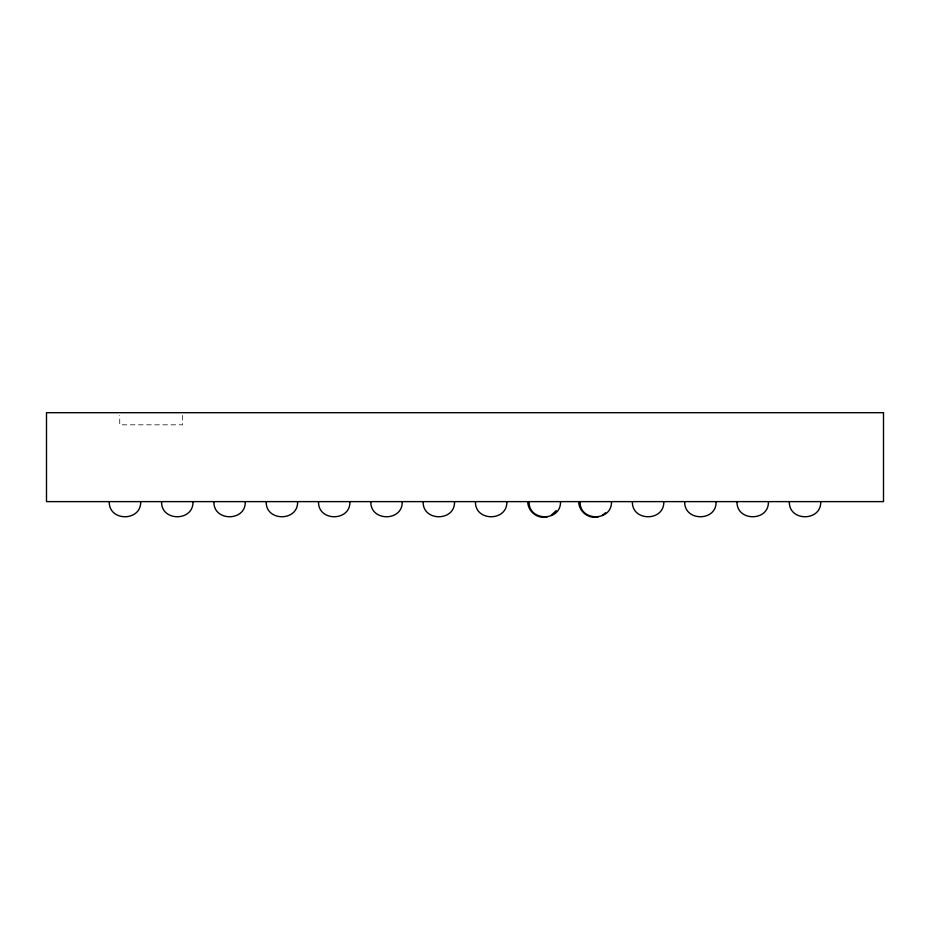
<?xml version="1.0" encoding="UTF-8"?>
<svg xmlns="http://www.w3.org/2000/svg" width="930" height="930" viewBox="0 0 930 930"><rect width="100%" height="100%" fill="white"/><g stroke="black" fill="none" stroke-linecap="round" stroke-linejoin="round"><path stroke-width="0.7" stroke-dasharray="4.65 3.49" d="M182.513 415.385L182.513 424.824L119.738 424.824L119.738 415.385"/><path stroke-width="1.4" d="M140.663 501.619C141.43 521.777 108.508 521.777 109.275 501.619M192.975 501.619C193.742 521.777 160.82 521.777 161.588 501.619M245.288 501.619C246.055 521.777 213.133 521.777 213.9 501.619M297.6 501.619C298.367 521.777 265.445 521.777 266.213 501.619M349.913 501.619C350.68 521.777 317.758 521.777 318.525 501.619M402.225 501.619C402.992 521.777 370.07 521.777 370.838 501.619M454.538 501.619C455.305 521.777 422.383 521.777 423.15 501.619M506.85 501.619C507.617 521.777 474.695 521.777 475.463 501.619M560.499 501.619C561.255 521.777 528.345 521.777 529.1 501.619M611.475 501.619C612.242 521.777 579.32 521.777 580.088 501.619M663.788 501.619C664.555 521.777 631.633 521.777 632.4 501.619M716.1 501.619C716.867 521.777 683.945 521.777 684.713 501.619M768.413 501.619C769.18 521.777 736.258 521.777 737.025 501.619M820.725 501.619C821.492 521.777 788.57 521.777 789.338 501.619M556.233 510.547L551.316 515.208M602.303 515.208L605.558 512.721M547.538 516.778C537.982 519.533 527.589 511.558 527.775 501.619M598.513 516.778C588.957 519.533 578.565 511.558 578.751 501.619M883.5 412.688L46.5 412.688L46.5 501.619L883.5 501.619L883.5 412.688"/></g></svg>
